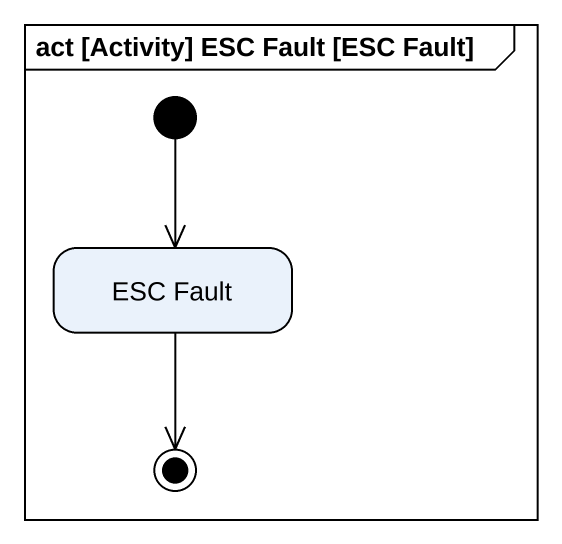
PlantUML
@startuml
mainframe act [Activity] ESC Fault [ESC Fault]
hide empty description
state "ESC Fault" as ESC_Fault
[*] --> ESC_Fault
ESC_Fault --> [*]
@enduml
